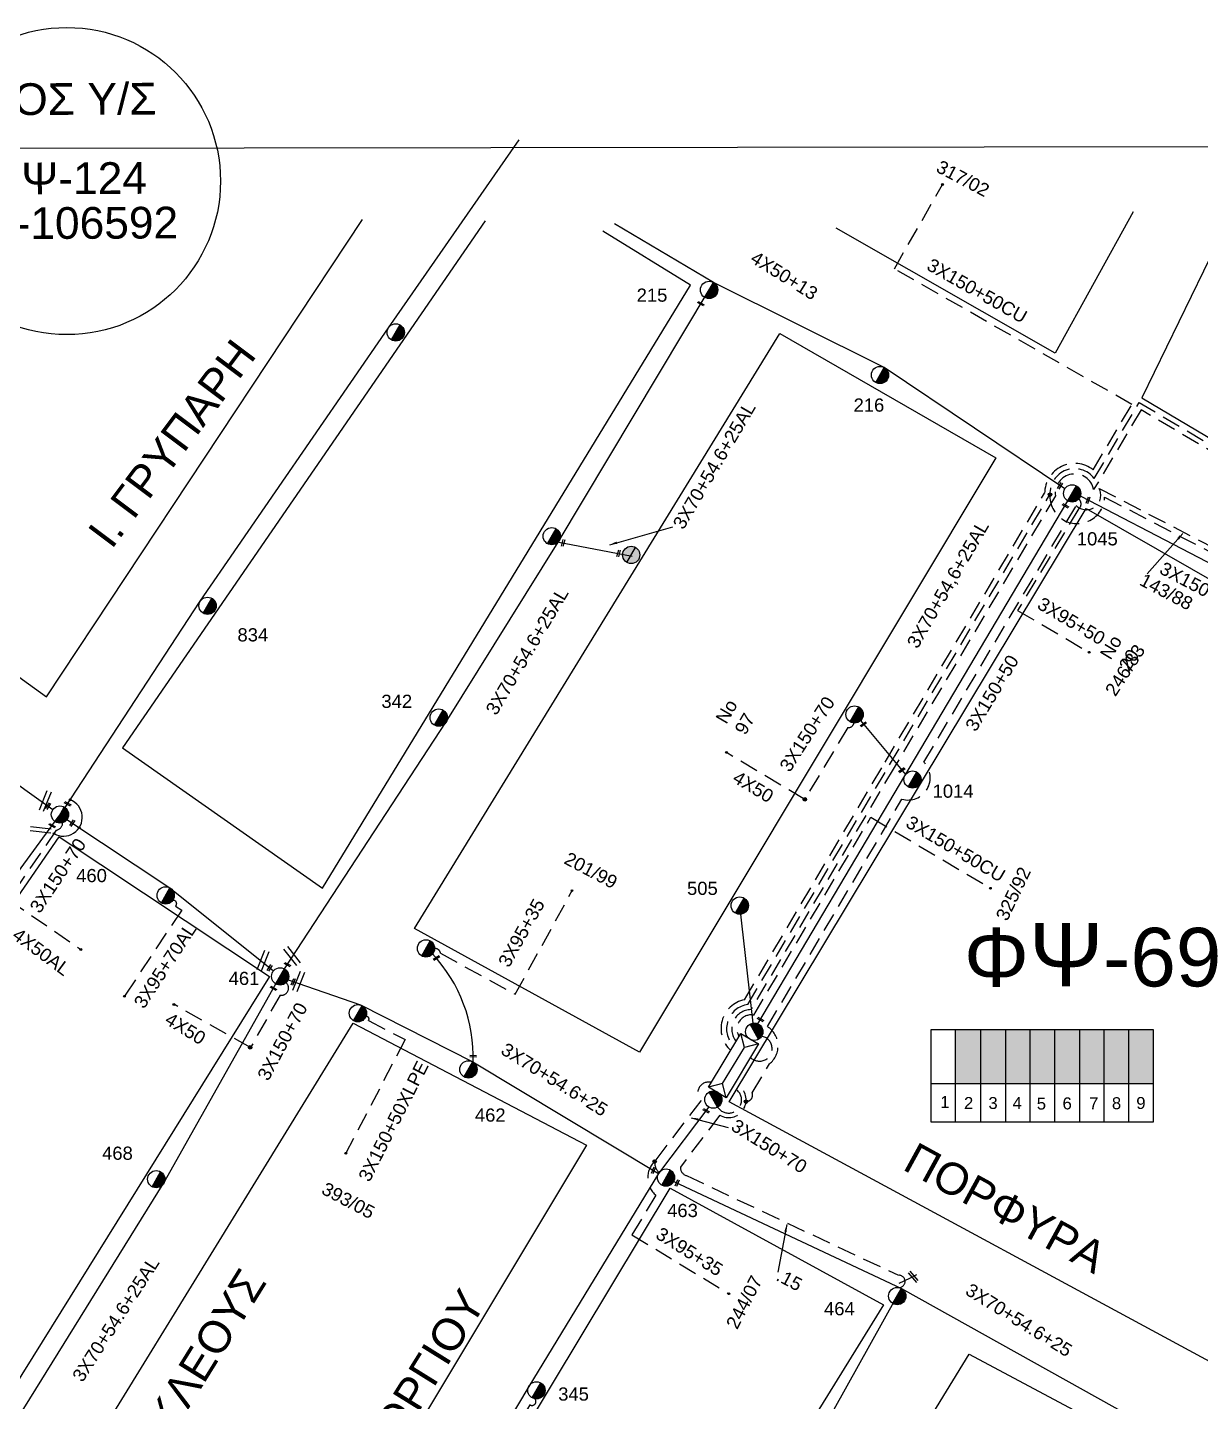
# Model space of a CAD drawing. Header units: millimetres. Extents: x 1421 to 13344, y 800 to 1949.
# Drawn here: x 11182.8 to 11343, y 1703.5 to 1891.2 of the extents above; entities that cross this region are included whole.
import ezdxf

# ---------------------------------------------------------------- set-up
doc = ezdxf.new("R2010")
doc.units = ezdxf.units.MM
doc.linetypes.add('DASHED', pattern=[19.05, 12.7, -6.35])
for name, color, linetype in [('Pillar OTE', 7, 'Continuous'), ('Άγνωστα', 7, 'Continuous'), ('Γυμνά εναέρια ΧΤ και ΦΟΠ (3Φ)   4x50+16AL', 7, 'Continuous'), ('Επιγραφές - Σχήματα', 7, 'Continuous'), ('Καλωδια Χ.Τ 3x95+35', 7, 'DASHED'), ('Καλωδια ΧΤ  3X95+50', 7, 'Continuous'), ('Καλώδια ΧΤ   3x150+50CU', 7, 'DASHED'), ('Καλώδια ΧΤ   3x150+70AL', 7, 'DASHED'), ('Μηχανική τομή', 7, 'Continuous'), ('Στύλος Ξύλινος', 7, 'Continuous'), ('Στύλος Ξύλινος @ 1', 7, 'Continuous'), ('Στύλος ΦΜ', 7, 'Continuous'), ('Στύλος ΦΜ @ 1', 7, 'Continuous'), ('Συνδέσεις', 7, 'Continuous'), ('Συνεστραμμένα ΧΤ   3x70+54.6+25 AL', 7, 'SYN_LINE'), ('Τομή', 7, 'Continuous'), ('Υποσταθμός εναέριος 2 στύλων', 7, 'Continuous'), ('Υποσταθμός πόλεως', 7, 'Continuous'), ('Υπόβαθρο ΔΕΗ', 7, 'Continuous'), ('Υπόγεια Καλώδια Δικτύου ΧΤ   .15', 7, 'DASHED'), ('Υπόγεια καλώδια Παροχών ΧΤ   4x50AL', 7, 'DASHED')]:
    doc.layers.add(name, color=color, linetype=linetype)
doc.styles.add('arial', font='ARIAL.TTF')
doc.styles.get("Standard").update_dxf_attribs({"font": 'ARIAL.TTF'})
doc.linetypes.add('SYN_LINE', pattern='A,0.5,-0.0001,["/\\/\\/\\/",Standard,S=0.1,R=0,X=0,Y=-0.05],-0.25', length=0.7501)
doc.dimstyles.new('ISO-25', dxfattribs={"dimtxt": 2.5, "dimasz": 2.5, "dimexe": 1.25, "dimexo": 0.625, "dimtad": 1, "dimtxsty": 'Standard', "dimcen": 2.5, "dimadec": 0, "dimazin": 0, "dimtfac": 1, "dimtmove": 0, "dimatfit": 3, "dimfxl": 1, "dimarcsym": 0})

# ---------------------------------------------------------------- blocks, each defined once
blk = doc.blocks.new('ΥΠΑΡΧΩΝ ΤΣΙΜΕΝΤΕΝΙΟΣ ΣΤΥΛΟΣ')
at = {"layer": 'Στύλος ΦΜ'}
blk.add_hatch(color=7, dxfattribs=at).paths.add_polyline_path([(-1.29, -2.28, 0.574793), (2.62, 0, 0.268822), (1.3, 2.27)])
at = {"layer": 'Στύλος ΦΜ', "color": 7}
blk.add_line((-1.29, -2.28), (1.3, 2.27), dxfattribs=at)
blk.add_circle((0, 0), 2.62, dxfattribs=at)
at = {"layer": 'Στύλος ΦΜ', "flags": 4}
for tag, p in [('ΑΡΙΘΜΟΣ', (-4.68, 8.05)), ('ΤΥΠΟΣ', (-4.91, 3.03))]:
    blk.add_attdef(tag, p, '', height=4, dxfattribs=at)
blk = doc.blocks.new('ΜΗΧΑΝΙΚΗ ΤΟΜΗ')
at = {"layer": 'Μηχανική τομή', "ltscale": 40}
for p, q in [((-1.89, 0.78), (1.89, 0.78)), ((1.89, 0), (-1.89, 0))]:
    blk.add_line(p, q, dxfattribs=at)
blk = doc.blocks.new('_ΣΥΝΔΕΣΗ')
at = {"layer": 'Συνδέσεις', "linetype": 'SYN_LINE', "ltscale": 40}
blk.add_hatch(color=256, dxfattribs=at).paths.add_polyline_path([(0.5, -0.01, 1), (-0.5, -0.01, 1)])
at = {"layer": 'Συνδέσεις'}
blk.add_circle((0, -0.01), 0.5, dxfattribs=at)
blk = doc.blocks.new('ΤΟΜΗ')
at = {"layer": 'Τομή', "ltscale": 40}
for p, q in [((-5.68, 0), (5.68, 0)), ((5.68, -2.33), (-5.68, -2.33))]:
    blk.add_line(p, q, dxfattribs=at)
blk = doc.blocks.new('ΥΠΟΣΤΑΘΜΟΣ ΕΝΑΕΡΙΟΣ ΕΠΙ 2 ΣΤΥΛΩΝ')
at = {"layer": 'Υποσταθμός εναέριος 2 στύλων', "linetype": 'Continuous'}
for points in [[(-11.97, -2.11, 0.574793), (-8.45, -0.07, 0.268822), (-9.64, 1.98)], [(9.68, -2.15, 0.574793), (13.19, -0.1, 0.268822), (12.01, 1.95)]]:
    blk.add_hatch(color=256, dxfattribs=at).paths.add_polyline_path(points)
for p, q in [((-11.97, -2.11), (-9.64, 1.98)), ((9.68, -2.15), (12.01, 1.95))]:
    blk.add_line(p, q, dxfattribs=at)
for centre in [(-10.81, -0.07), (10.84, -0.1)]:
    blk.add_circle(centre, 2.36, dxfattribs=at)
at = {"layer": 'Υποσταθμός πόλεως', "linetype": 'Continuous', "ltscale": 40}
blk.add_lwpolyline([(-8.57, 2.82), (8.57, 2.82), (8.57, -2.82), (-8.57, -2.82)], close=True, dxfattribs=at)
for points in [[(-5.75, 0), (-8.57, 2.82)], [(-8.57, -2.82), (-5.75, 0)], [(-5.75, 0), (5.75, 0)], [(5.75, 0), (8.57, 2.82)], [(8.57, -2.82), (5.75, 0)]]:
    blk.add_lwpolyline(points, dxfattribs=at)
at = {"layer": 'Υποσταθμός εναέριος 2 στύλων', "ltscale": 40, "flags": 1}
for tag, p in [('ΜΕΤΑΣΧΗΜΑΤΙΣΜΟΣ', (14.09, 2.51)), ('ΙΣΧΥΣ', (14.07, -0.28)), ('ΑΡΙΘΜΟΣ', (14.19, -3))]:
    blk.add_attdef(tag, p, '', height=1.8, dxfattribs=at)
blk = doc.blocks.new('ΥΠΑΡΧΩΝ ΞΥΛΙΝΟΣ ΣΤΥΛΟΣ')
at = {"layer": 'Στύλος Ξύλινος'}
h = blk.add_hatch(color=7, dxfattribs=at)
h.paths.add_polyline_path([(-2.62, 0, 0.270008), (-1.29, -2.28), (1.3, 2.27, 0.576266)])
h.paths.add_polyline_path([(-1.29, -2.28, 0.574793), (2.62, 0, 0.268822), (1.3, 2.27)])
at = {"layer": 'Στύλος Ξύλινος', "color": 7}
blk.add_line((-1.29, -2.28), (1.3, 2.27), dxfattribs=at)
blk.add_circle((0, 0), 2.62, dxfattribs=at)
at = {"layer": 'Στύλος Ξύλινος', "flags": 4}
for tag, p in [('ΑΡΙΘΜΟΣ', (-4.91, 8.6)), ('ΤΥΠΟΣ', (-4.85, 3.39))]:
    blk.add_attdef(tag, p, '', height=4, dxfattribs=at)
blk = doc.blocks.new('τομή_')
at = {"layer": 'Επιγραφές - Σχήματα'}
for p, q in [((-1.29, -0.22), (0.13, 0.75)), ((-1.08, -0.46), (0.34, 0.51)), ((-0.66, 0.62), (-0.29, -0.37))]:
    blk.add_line(p, q, dxfattribs=at)

msp = doc.modelspace()

# ---------------------------------------------------------------- hatches: boundary and pattern name
at = {"layer": 'Καλώδια ΧΤ   3x150+50CU', "linetype": 'DASHED', "ltscale": 0.2}
h = msp.add_hatch(color=30, dxfattribs=at)
h.dxf.hatch_style = 1
h.paths.add_polyline_path([(11312.94154, 1754.27639), (11309.50167, 1754.2766), (11309.50121, 1746.91601), (11312.94108, 1746.91267)])
h = msp.add_hatch(color=133, dxfattribs=at)
h.dxf.hatch_style = 1
h.paths.add_polyline_path([(11316.38111, 1754.27617), (11312.94154, 1754.27639), (11312.94108, 1746.91267), (11316.38065, 1746.90933)])
h = msp.add_hatch(color=5, dxfattribs=at)
h.dxf.hatch_style = 1
h.paths.add_polyline_path([(11319.67867, 1754.27596), (11316.38111, 1754.27617), (11316.38065, 1746.90933), (11319.67821, 1746.90613)])
h = msp.add_hatch(color=6, dxfattribs=at)
h.dxf.hatch_style = 1
h.paths.add_polyline_path([(11323.06466, 1754.27575), (11319.67867, 1754.27596), (11319.67821, 1746.90613), (11323.0642, 1746.90284)])
h = msp.add_hatch(color=151, dxfattribs=at)
h.dxf.hatch_style = 1
h.paths.add_polyline_path([(11326.46131, 1754.27554), (11323.06466, 1754.27575), (11323.0642, 1746.90284), (11326.46085, 1746.89954)])
h = msp.add_hatch(color=85, dxfattribs=at)
h.dxf.hatch_style = 1
h.paths.add_polyline_path([(11329.79836, 1754.27533), (11326.46131, 1754.27554), (11326.46085, 1746.89954), (11329.79789, 1746.8963)])
h = msp.add_hatch(color=1, dxfattribs=at)
h.dxf.hatch_style = 1
h.paths.add_polyline_path([(11333.18673, 1754.27512), (11329.79836, 1754.27533), (11329.79789, 1746.8963), (11333.18627, 1746.89301)])
h = msp.add_hatch(color=2, dxfattribs=at)
h.dxf.hatch_style = 1
h.paths.add_polyline_path([(11336.50683, 1754.27491), (11333.18673, 1754.27512), (11333.18627, 1746.89301), (11336.50637, 1746.88978)])

# ---------------------------------------------------------------- linework, layer by layer
at = {"layer": 'Pillar OTE', "ltscale": 40}
for points in [[(11306.17296, 1741.63652), (11306.17376, 1754.27681), (11336.50683, 1754.27491), (11336.50604, 1741.60716), (11306.17296, 1741.63745)], [(11309.50087, 1741.63413), (11309.50167, 1754.2766)], [(11312.94075, 1741.63069), (11312.94154, 1754.27639)], [(11316.38032, 1741.62726), (11316.38111, 1754.27617)], [(11319.67787, 1741.62396), (11319.67867, 1754.27596)], [(11323.06387, 1741.62058), (11323.06466, 1754.27575)], [(11326.46052, 1741.61719), (11326.46131, 1754.27554)], [(11329.79756, 1741.61386), (11329.79836, 1754.27533)], [(11333.18594, 1741.61047), (11333.18673, 1754.27512)], [(11306.1733, 1746.91924), (11336.50637, 1746.88978)]]:
    msp.add_lwpolyline(points, dxfattribs=at)
at = {"layer": 'Άγνωστα', "color": 85, "linetype": 'DASHED', "ltscale": 0.2}
msp.add_lwpolyline([(11202.59345, 1771.92028, -0.756093283), (11202.9937, 1771.15145), (11203.81824, 1770.60322), (11196.00678, 1758.85456)], format="xyb", dxfattribs=at)
at = {"layer": 'Άγνωστα', "color": 6, "linetype": 'Continuous', "ltscale": 0.2}
msp.add_lwpolyline([(11281.8819, 1755.14996), (11280.03336, 1771.21224)], dxfattribs=at)
at = {"layer": 'Γυμνά εναέρια ΧΤ και ΦΟΠ (3Φ)   4x50+16AL', "color": 6, "linetype": 'Continuous', "ltscale": 0.2}
msp.add_lwpolyline([(11324.42458, 1828.12375), (11299.77519, 1844.70965), (11276.43203, 1856.32871), (11262.94711, 1864.32925)], dxfattribs=at)
at = {"layer": 'Καλωδια Χ.Τ 3x95+35', "color": 2, "linetype": 'DASHED', "ltscale": 0.2}
msp.add_lwpolyline([(11237.88473, 1765.1382, -0.606407485), (11239.16835, 1764.70104), (11249.3712, 1759.09275), (11257.20731, 1773.34855)], format="xyb", dxfattribs=at)
at = {"layer": 'Καλωδια Χ.Τ 3x95+35', "color": 85, "linetype": 'DASHED', "ltscale": 0.2}
msp.add_lwpolyline([(11268.41313, 1736.26785, 0.445125789), (11268.58591, 1731.63648), (11265.3107, 1726.25585), (11278.54332, 1718.2011)], format="xyb", dxfattribs=at)
at = {"layer": 'Καλωδια ΧΤ  3X95+50', "color": 6, "linetype": 'DASHED', "ltscale": 0.2}
msp.add_lwpolyline([(11326.33391, 1826.75522, -0.467260816), (11326.354, 1825.43783), (11317.9896, 1811.52413), (11327.75071, 1805.81257)], format="xyb", dxfattribs=at)
at = {"layer": 'Καλώδια ΧΤ   3x150+50CU', "color": 30, "linetype": 'DASHED', "ltscale": 0.2}
msp.add_lwpolyline([(11278.79063, 1751.44172, -0.61295473), (11280.6796, 1758.35092), (11299.8779, 1790.80118), (11321.67388, 1827.53526, -0.624417224), (11328.29664, 1830.732), (11333.59175, 1839.65988), (11301.15482, 1858.19341), (11307.73332, 1869.70694)], format="xyb", dxfattribs=at)
at = {"layer": 'Καλώδια ΧΤ   3x150+50CU', "color": 5, "linetype": 'DASHED', "ltscale": 0.2}
for points in [[(11279.17072, 1752.07398, -0.614722169), (11281.12768, 1757.69358), (11300.49763, 1790.434), (11322.39852, 1827.34487, -0.736270812), (11328.44289, 1829.56649), (11334.59072, 1839.9321), (11368.57819, 1819.77418), (11375.81059, 1831.89101)], [(11322.39852, 1827.34487, 1.013706623), (11329.87083, 1827.00322), (11355.62769, 1813.63806)]]:
    msp.add_lwpolyline(points, format="xyb", dxfattribs=at)
at = {"layer": 'Καλώδια ΧΤ   3x150+50CU', "color": 133, "linetype": 'DASHED', "ltscale": 0.2}
msp.add_lwpolyline([(11376.65884, 1831.58106), (11368.92377, 1818.7317), (11334.84282, 1838.94506), (11328.36783, 1828.02784, 0.967531453), (11323.13632, 1827.17666), (11301.11737, 1790.06681), (11281.55281, 1756.99747, 0.625508357), (11279.52821, 1752.66864)], format="xyb", dxfattribs=at)
at = {"layer": 'Καλώδια ΧΤ   3x150+50CU', "color": 151, "linetype": 'DASHED', "ltscale": 0.2}
msp.add_lwpolyline([(11280.89258, 1744.43979, 0.521641983), (11281.73286, 1745.65296), (11284.09999, 1749.59054, 0.511929817), (11283.82515, 1754.67812), (11302.18933, 1785.73981, 0.765309636), (11305.18065, 1790.79113), (11325.97801, 1825.84217, 0.855052066), (11329.10559, 1828.19977), (11357.40082, 1813.53019, -0.405453464), (11357.50764, 1812.55761), (11360.71295, 1810.89489), (11380.78922, 1799.80083), (11373.33978, 1785.88544)], format="xyb", dxfattribs=at)
at = {"layer": 'Καλώδια ΧΤ   3x150+50CU', "color": 1, "linetype": 'DASHED', "ltscale": 0.2}
msp.add_lwpolyline([(11279.92851, 1753.33452, -0.646004002), (11281.94481, 1756.24535), (11297.93432, 1783.2719), (11314.13816, 1773.68535)], format="xyb", dxfattribs=at)
at = {"layer": 'Καλώδια ΧΤ   3x150+50CU', "color": 2, "linetype": 'DASHED', "ltscale": 0.2}
for points in [[(11228.96205, 1756.03819, -0.756722176), (11229.33109, 1755.52243), (11234.34112, 1752.90675), (11226.23445, 1737.37938)], [(11252.06176, 1703.83549, -0.887693912), (11251.37978, 1703.02058), (11244.41345, 1691.43625)]]:
    msp.add_lwpolyline(points, format="xyb", dxfattribs=at)
at = {"layer": 'Καλώδια ΧΤ   3x150+50CU', "color": 6, "linetype": 'DASHED', "ltscale": 0.2}
msp.add_arc((11282.73237, 1751.67883), 1.71928, 224.1336105, 80.1717165, dxfattribs=at)
at = {"layer": 'Καλώδια ΧΤ   3x150+50CU', "color": 2, "linetype": 'DASHED', "ltscale": 0.2}
msp.add_arc((11278.50477, 1744.65369), 1.78365, 212.7850509, 52.1435885, dxfattribs=at)
at = {"layer": 'Καλώδια ΧΤ   3x150+70AL', "color": 6, "linetype": 'DASHED', "ltscale": 0.2}
msp.add_lwpolyline([(11295.41052, 1796.77474, -0.724987444), (11294.802, 1795.53614), (11288.91408, 1785.71883)], format="xyb", dxfattribs=at)
at = {"layer": 'Καλώδια ΧΤ   3x150+70AL', "color": 85, "linetype": 'DASHED', "ltscale": 0.2}
for points in [[(11187.56357, 1782.53298, -0.375320133), (11186.69909, 1781.50675), (11180.17409, 1772.04001)], [(11276.16235, 1747.06973, 0.747947297), (11274.70808, 1744.55036), (11268.41313, 1736.26785, 0.216711127), (11269.00524, 1734.74323)]]:
    msp.add_lwpolyline(points, format="xyb", dxfattribs=at)
at = {"layer": 'Καλώδια ΧΤ   3x150+70AL', "color": 1, "linetype": 'DASHED', "ltscale": 0.2}
msp.add_lwpolyline([(11218.07386, 1760.68607, -0.766091872), (11217.25893, 1758.98312), (11213.23517, 1751.8238)], format="xyb", dxfattribs=at)
at = {"layer": 'Συνεστραμμένα ΧΤ   3x70+54.6+25 AL', "color": 85, "ltscale": 20}
for points in [[(11187.90708, 1784.58988), (11206.35321, 1812.77438), (11232.06234, 1850.13487), (11249.91337, 1875.80513)], [(11188.14982, 1782.96189), (11202.21929, 1773.62487), (11216.34549, 1762.27849)]]:
    msp.add_lwpolyline(points, dxfattribs=at)
at = {"layer": 'Συνεστραμμένα ΧΤ   3x70+54.6+25 AL', "color": 6, "linetype": 'SYN_LINE', "ltscale": 20}
for points in [[(11217.84929, 1762.56283), (11239.95589, 1796.32275), (11255.22191, 1820.86401), (11275.84873, 1855.30553)], [(11282.51875, 1755.04525), (11302.56131, 1788.92293), (11325.43209, 1827.50876)]]:
    msp.add_lwpolyline(points, dxfattribs=at)
at = {"layer": 'Συνεστραμμένα ΧΤ   3x70+54.6+25 AL', "color": 30, "linetype": 'SYN_LINE', "ltscale": 20}
msp.add_lwpolyline([(11091.69895, 1848.89751), (11129.34594, 1824.0232), (11153.88307, 1807.42385), (11186.23647, 1784.33578)], dxfattribs=at)
at = {"layer": 'Συνεστραμμένα ΧΤ   3x70+54.6+25 AL', "color": 62, "linetype": 'SYN_LINE', "ltscale": 20}
msp.add_lwpolyline([(11410.68341, 1775.3401), (11381.7965, 1797.73154), (11359.86385, 1809.8547), (11325.52556, 1827.67272)], dxfattribs=at)
at = {"layer": 'Συνεστραμμένα ΧΤ   3x70+54.6+25 AL', "color": 6, "linetype": 'SYN_LINE', "ltscale": 8}
for points in [[(11255.08215, 1820.89058), (11265.34009, 1818.94045)], [(11296.53857, 1796.47338), (11302.68781, 1789.13635)]]:
    msp.add_lwpolyline(points, dxfattribs=at)
at = {"layer": 'Συνεστραμμένα ΧΤ   3x70+54.6+25 AL', "color": 6, "ltscale": 20}
msp.add_lwpolyline([(11129.45483, 1699.88033), (11144.00892, 1723.34969), (11170.12287, 1760.27372), (11187.088, 1783.4584)], dxfattribs=at)
at = {"layer": 'Συνεστραμμένα ΧΤ   3x70+54.6+25 AL', "color": 1, "ltscale": 20}
msp.add_lwpolyline([(11163.81016, 1675.14614), (11177.76849, 1695.33975), (11201.40364, 1733.32168), (11216.68668, 1760.51422)], dxfattribs=at)
at = {"layer": 'Συνεστραμμένα ΧΤ   3x70+54.6+25 AL', "color": 2, "ltscale": 15}
for points in [[(11218.35228, 1761.09128), (11228.22813, 1757.63607), (11243.56914, 1749.85407), (11268.93549, 1734.63244)], [(11275.82704, 1743.69992), (11268.93549, 1734.63244)]]:
    msp.add_lwpolyline(points, dxfattribs=at)
at = {"layer": 'Συνεστραμμένα ΧΤ   3x70+54.6+25 AL', "color": 2, "ltscale": 20}
msp.add_lwpolyline([(11269.1395, 1734.90086), (11268.93549, 1734.63244), (11251.22658, 1705.53964), (11239.72278, 1686.23431), (11226.02856, 1663.60257), (11212.06819, 1639.18653)], dxfattribs=at)
at = {"layer": 'Συνεστραμμένα ΧΤ   3x70+54.6+25 AL', "color": 85, "linetype": 'SYN_LINE', "ltscale": 20}
for points in [[(11271.01606, 1733.52887), (11302.13006, 1718.89686), (11331.28199, 1702.65665), (11346.21155, 1694.4416)], [(11241.798, 1619.10851), (11262.52777, 1651.43856), (11280.93405, 1680.95371), (11301.35011, 1717.52874)]]:
    msp.add_lwpolyline(points, dxfattribs=at)
at = {"layer": 'Συνεστραμμένα ΧΤ   3x70+54.6+25 AL', "color": 2, "ltscale": 15}
msp.add_arc((11223.06606, 1750.56871), 20.55702, 357.9397481, 43.0572541, dxfattribs=at)
at = {"layer": 'Υπόβαθρο ΔΕΗ'}
for points in [[(12852.13968, 1876.87501), (10837.93673, 1874.16224)], [(11346.74202, 1864.7867), (11334.95818, 1840.55167), (11386.01551, 1810.26964), (11427.62685, 1875.3381)], [(11333.76646, 1865.98899), (11323.13016, 1846.64807), (11293.1873, 1863.75656)], [(11149.10894, 1863.63283), (11140.8359, 1831.85543), (11185.36451, 1799.73592), (11228.52798, 1864.94212)], [(11245.27106, 1864.74536), (11195.74905, 1792.77003), (11223.06173, 1773.57903), (11273.28953, 1855.93736), (11261.34992, 1863.32671)], [(11235.59611, 1768.09211), (11285.49541, 1849.33733), (11315.01222, 1832.36756), (11266.33076, 1751.19791), (11235.59611, 1768.09211)], [(11278.60647, 1744.41036), (11327.33462, 1825.46679), (11389.88015, 1789.61027), (11395.75636, 1782.35185), (11353.18417, 1704.04389), (11278.60647, 1744.41036)], [(11130.8373, 1698.98205), (11187.10329, 1780.61496), (11215.80981, 1761.52853), (11162.57365, 1676.0658), (11130.8373, 1698.98205)], [(11227.24953, 1755.13206), (11259.10958, 1738.49828), (11203.73577, 1646.18713), (11173.5099, 1667.84182), (11227.24953, 1755.13206)], [(11214.23111, 1638.95944), (11270.5478, 1732.60859), (11299.68014, 1716.65784), (11240.05549, 1620.18574), (11214.23111, 1638.95944)], [(11303.21721, 1720.28872), (11301.76953, 1719.57341)], [(11311.38284, 1709.95864), (11344.74361, 1692.12809), (11285.44047, 1592.90683), (11251.62116, 1612.41578), (11311.38284, 1709.95864)]]:
    msp.add_lwpolyline(points, dxfattribs=at)
msp.add_circle((11188.13761, 1870.17522), 20.97906, dxfattribs=at)
msp.add_arc((11187.67079, 1783.26435), 2.5684, 239.8309845, 68.6633296, dxfattribs=at)
at = {"layer": 'Υπόγεια Καλώδια Δικτύου ΧΤ   .15', "color": 151, "linetype": 'DASHED', "ltscale": 0.2}
msp.add_lwpolyline([(11279.976, 1746.54654, -0.933976987), (11277.30479, 1742.57825), (11271.9237, 1735.49792, 0.355273104), (11272.76302, 1734.32506), (11301.70306, 1720.7154, -1), (11301.8392, 1719.03364)], format="xyb", dxfattribs=at)
at = {"layer": 'Υπόγεια καλώδια Παροχών ΧΤ   4x50AL', "color": 6, "linetype": 'DASHED', "ltscale": 0.2}
msp.add_lwpolyline([(11288.91408, 1785.71883), (11278.2052, 1792.14148)], dxfattribs=at)
at = {"layer": 'Υπόγεια καλώδια Παροχών ΧΤ   4x50AL', "color": 85, "linetype": 'DASHED', "ltscale": 0.2}
msp.add_lwpolyline([(11180.17409, 1772.04001), (11189.99794, 1765.26886)], dxfattribs=at)
at = {"layer": 'Υπόγεια καλώδια Παροχών ΧΤ   4x50AL', "color": 1, "linetype": 'DASHED', "ltscale": 0.2}
msp.add_lwpolyline([(11213.23517, 1751.8238), (11202.81564, 1757.6799)], dxfattribs=at)

# ---------------------------------------------------------------- block references
at = {"layer": 'Επιγραφές - Σχήματα', "rotation": 275.9596843360779}
msp.add_blockref('τομή_', (11303.61325, 1720.03429), dxfattribs=at)
at = {"layer": 'Μηχανική τομή'}
for p, xscale, yscale, zscale, rotation in [((11274.67347, 1853.34314), 0.2500000000002005, 0.2500000000002005, 0.2500000000002005, 331.5446991727721), ((11323.84744, 1828.50067), 0.249999999999919, 0.249999999999919, 0.249999999999919, 58.07017182833054), ((11327.6885, 1826.54531), 0.249999999999919, 0.249999999999919, 0.249999999999919, 68.45138536945211), ((11324.4739, 1825.71803), 0.2500000000002005, 0.2500000000002005, 0.2500000000002005, 331.5446991727721), ((11256.00837, 1820.7145), 0.2499999999999681, 0.2499999999999681, 0.2499999999999681, 75.24155094766279), ((11263.57472, 1819.28323), 0.2499999999999681, 0.2499999999999681, 0.2499999999999681, 75.24155094766279), ((11296.97894, 1795.8969), 0.2499999999999681, 0.2499999999999681, 0.2499999999999681, 36.11407878704492), ((11302.22614, 1789.63145), 0.2499999999999681, 0.2499999999999681, 0.2499999999999681, 36.11407878704492), ((11185.66127, 1784.74397), 0.249999999999919, 0.249999999999919, 0.249999999999919, 56.40586278026857), ((11188.20465, 1785.03456), 0.2500000000002005, 0.2500000000002005, 0.2500000000002005, 331.5446991727721), ((11186.07459, 1782.03956), 0.2500000000002005, 0.2500000000002005, 0.2500000000002005, 331.5446991727721), ((11188.95652, 1782.42654), 0.249999999999919, 0.249999999999919, 0.249999999999919, 56.40586278026857), ((11238.65584, 1763.96832), 0.2500000000002005, 0.2500000000002005, 0.2500000000002005, 29.86081053869261), ((11215.9155, 1762.65179), 0.249999999999919, 0.249999999999919, 0.249999999999919, 56.40586278026857), ((11218.20983, 1763.06285), 0.2500000000002005, 0.2500000000002005, 0.2500000000002005, 331.5446991727721), ((11219.13785, 1760.75295), 0.249999999999919, 0.249999999999919, 0.249999999999919, 68.45138536945211), ((11216.30027, 1759.82059), 0.2500000000002005, 0.2500000000002005, 0.2500000000002005, 331.5446991727721), ((11282.8263, 1755.56036), 0.2500000000002005, 0.2500000000002005, 0.2500000000002005, 331.5446991727721), ((11243.62306, 1750.54336), 0.2500000000002005, 0.2500000000002005, 0.2500000000002005, 357.2151206598885), ((11275.39685, 1743.08492), 0.2500000000002005, 0.2500000000002005, 0.2500000000002005, 331.5446991727721), ((11268.34799, 1735.02204), 0.249999999999919, 0.249999999999919, 0.249999999999919, 68.45138536945211), ((11271.57441, 1733.2799), 0.249999999999919, 0.249999999999919, 0.249999999999919, 68.45138536945211)]:
    msp.add_blockref('ΜΗΧΑΝΙΚΗ ΤΟΜΗ', p, dxfattribs=dict(at, xscale=xscale, yscale=yscale, zscale=zscale, rotation=rotation))
at = {"layer": 'Στύλος Ξύλινος @ 1', "ltscale": 40, "xscale": 0.4499999999998181, "yscale": 0.4499999999998181, "zscale": 0.4499999999998181}
msp.add_blockref('ΥΠΑΡΧΩΝ ΞΥΛΙΝΟΣ ΣΤΥΛΟΣ', (11265.20907, 1819.11266), dxfattribs=at)
at = {"layer": 'Στύλος ΦΜ @ 1', "ltscale": 40}
ref = msp.add_blockref('ΥΠΑΡΧΩΝ ΤΣΙΜΕΝΤΕΝΙΟΣ ΣΤΥΛΟΣ', (11275.84647, 1855.30682), dxfattribs=dict(at, xscale=0.4499999999998181, yscale=0.4499999999998181, zscale=0.4499999999998181))
ref.add_attrib('ΤΥΠΟΣ', '215', (11265.95252, 1853.69517), dxfattribs={"layer": 'Στύλος ΦΜ', "height": 1.8, "flags": 4})
at = {"layer": 'Στύλος ΦΜ @ 1', "ltscale": 40, "xscale": 0.4499999999998181, "yscale": 0.4499999999998181, "zscale": 0.4499999999998181}
for p in [(11233.05323, 1849.49826), (11254.36283, 1821.66969), (11295.71657, 1797.31685), (11201.63373, 1772.60298), (11237.18475, 1765.36119), (11227.88292, 1756.51003)]:
    msp.add_blockref('ΥΠΑΡΧΩΝ ΤΣΙΜΕΝΤΕΝΙΟΣ ΣΤΥΛΟΣ', p, dxfattribs=at)
at = {"layer": 'Στύλος ΦΜ @ 1', "ltscale": 40}
ref = msp.add_blockref('ΥΠΑΡΧΩΝ ΤΣΙΜΕΝΤΕΝΙΟΣ ΣΤΥΛΟΣ', (11299.18963, 1843.68776), dxfattribs=dict(at, xscale=0.4499999999998181, yscale=0.4499999999998181, zscale=0.4499999999998181))
ref.add_attrib('ΤΥΠΟΣ', '216', (11295.57879, 1838.67681), dxfattribs={"layer": 'Στύλος ΦΜ', "height": 1.8, "flags": 4})
ref = msp.add_blockref('ΥΠΑΡΧΩΝ ΤΣΙΜΕΝΤΕΝΙΟΣ ΣΤΥΛΟΣ', (11325.42983, 1827.51005), dxfattribs=dict(at, xscale=0.4499999999998181, yscale=0.4499999999998181, zscale=0.4499999999998181))
ref.add_attrib('ΤΥΠΟΣ', '1045', (11326.06902, 1820.4099), dxfattribs={"layer": 'Στύλος ΦΜ', "height": 1.8, "flags": 4})
ref = msp.add_blockref('ΥΠΑΡΧΩΝ ΤΣΙΜΕΝΤΕΝΙΟΣ ΣΤΥΛΟΣ', (11207.35599, 1812.15668), dxfattribs=dict(at, xscale=0.4499999999998181, yscale=0.4499999999998181, zscale=0.4499999999998181))
ref.add_attrib('ΤΥΠΟΣ', '834', (11211.43775, 1807.29476), dxfattribs={"layer": 'Στύλος ΦΜ', "height": 1.8, "flags": 4})
ref = msp.add_blockref('ΥΠΑΡΧΩΝ ΤΣΙΜΕΝΤΕΝΙΟΣ ΣΤΥΛΟΣ', (11238.92332, 1796.88925), dxfattribs=dict(at, xscale=0.4499999999998181, yscale=0.4499999999998181, zscale=0.4499999999998181))
ref.add_attrib('ΤΥΠΟΣ', '342', (11231.09764, 1798.21689), dxfattribs={"layer": 'Στύλος ΦΜ', "height": 1.8, "flags": 4})
ref = msp.add_blockref('ΥΠΑΡΧΩΝ ΤΣΙΜΕΝΤΕΝΙΟΣ ΣΤΥΛΟΣ', (11303.63209, 1788.43245), dxfattribs=dict(at, xscale=0.4499999999998181, yscale=0.4499999999998181, zscale=0.4499999999998181))
ref.add_attrib('ΤΥΠΟΣ', '1014', (11306.3711, 1785.94276), dxfattribs={"layer": 'Στύλος ΦΜ', "height": 1.8, "flags": 4})
ref = msp.add_blockref('ΥΠΑΡΧΩΝ ΤΣΙΜΕΝΤΕΝΙΟΣ ΣΤΥΛΟΣ', (11187.19516, 1783.65164), dxfattribs=dict(at, xscale=0.4499999999998181, yscale=0.4499999999998181, zscale=0.4499999999998181))
ref.add_attrib('ΤΥΠΟΣ', '460', (11189.41324, 1774.41157), dxfattribs={"layer": 'Στύλος ΦΜ', "height": 1.8, "flags": 4})
ref = msp.add_blockref('ΥΠΑΡΧΩΝ ΤΣΙΜΕΝΤΕΝΙΟΣ ΣΤΥΛΟΣ', (11280.03109, 1771.21353), dxfattribs=dict(at, xscale=0.4499999999998181, yscale=0.4499999999998181, zscale=0.4499999999998181))
ref.add_attrib('ΤΥΠΟΣ', '505', (11272.83504, 1772.66848), dxfattribs={"layer": 'Στύλος ΦΜ', "height": 1.8, "flags": 4})
ref = msp.add_blockref('ΥΠΑΡΧΩΝ ΤΣΙΜΕΝΤΕΝΙΟΣ ΣΤΥΛΟΣ', (11217.26373, 1761.54094), dxfattribs=dict(at, xscale=0.4499999999998181, yscale=0.4499999999998181, zscale=0.4499999999998181))
ref.add_attrib('ΤΥΠΟΣ', '461', (11210.23004, 1760.36987), dxfattribs={"layer": 'Στύλος ΦΜ', "height": 1.8, "flags": 4})
ref = msp.add_blockref('ΥΠΑΡΧΩΝ ΤΣΙΜΕΝΤΕΝΙΟΣ ΣΤΥΛΟΣ', (11242.98358, 1748.83218), dxfattribs=dict(at, xscale=0.4499999999998181, yscale=0.4499999999998181, zscale=0.4499999999998181))
ref.add_attrib('ΤΥΠΟΣ', '462', (11243.86244, 1741.69508), dxfattribs={"layer": 'Στύλος ΦΜ', "height": 1.8, "flags": 4})
ref = msp.add_blockref('ΥΠΑΡΧΩΝ ΤΣΙΜΕΝΤΕΝΙΟΣ ΣΤΥΛΟΣ', (11200.34596, 1733.83981), dxfattribs=dict(at, xscale=0.4499999999998181, yscale=0.4499999999998181, zscale=0.4499999999998181))
ref.add_attrib('ΤΥΠΟΣ', '468', (11192.94829, 1736.48736), dxfattribs={"layer": 'Στύλος ΦΜ', "height": 1.8, "flags": 4})
ref = msp.add_blockref('ΥΠΑΡΧΩΝ ΤΣΙΜΕΝΤΕΝΙΟΣ ΣΤΥΛΟΣ', (11269.96552, 1734.06133), dxfattribs=dict(at, xscale=0.4499999999998181, yscale=0.4499999999998181, zscale=0.4499999999998181))
ref.add_attrib('ΤΥΠΟΣ', '463', (11270.11807, 1728.6647), dxfattribs={"layer": 'Στύλος ΦΜ', "height": 1.8, "flags": 4})
ref = msp.add_blockref('ΥΠΑΡΧΩΝ ΤΣΙΜΕΝΤΕΝΙΟΣ ΣΤΥΛΟΣ', (11301.5445, 1717.87497), dxfattribs=dict(at, xscale=0.4499999999998181, yscale=0.4499999999998181, zscale=0.4499999999998181))
ref.add_attrib('ΤΥΠΟΣ', '464', (11291.54185, 1715.2471), dxfattribs={"layer": 'Στύλος ΦΜ', "height": 1.8, "flags": 4})
ref = msp.add_blockref('ΥΠΑΡΧΩΝ ΤΣΙΜΕΝΤΕΝΙΟΣ ΣΤΥΛΟΣ', (11252.27064, 1704.99459), dxfattribs=dict(at, xscale=0.4499999999998181, yscale=0.4499999999998181, zscale=0.4499999999998181))
ref.add_attrib('ΤΥΠΟΣ', '345', (11255.23904, 1703.59346), dxfattribs={"layer": 'Στύλος ΦΜ', "height": 1.8, "flags": 4})
at = {"layer": 'Συνδέσεις'}
for p, xscale, yscale, zscale in [((11307.73332, 1869.70694), 0.25, 0.25, 0.25), ((11322.39852, 1827.34487), 0.4777242751394019, 0.4777242751394019, 0.4777242751394019), ((11327.75071, 1805.81257), 0.25, 0.25, 0.25), ((11278.2052, 1792.14148), 0.25, 0.25, 0.25), ((11188.6053, 1785.65671), 0.25, 0.25, 0.25), ((11288.91408, 1785.71883), 0.4777242751394019, 0.4777242751394019, 0.4777242751394019), ((11186.38003, 1781.04385), 0.25, 0.25, 0.25), ((11189.81791, 1781.85489), 0.25, 0.25, 0.25), ((11314.26702, 1773.57375), 0.25, 0.25, 0.25), ((11257.12452, 1773.25851), 0.25, 0.25, 0.25), ((11190.04927, 1765.2197), 0.25, 0.25, 0.25), ((11195.98924, 1758.82818), 0.25, 0.25, 0.25), ((11202.73622, 1757.69466), 0.25, 0.25, 0.25), ((11213.17091, 1751.85237), 0.4777242751394019, 0.4777242751394019, 0.4777242751394019), ((11280.89258, 1744.43979), 0.4777242751394019, 0.4777242751394019, 0.4777242751394019), ((11226.23445, 1737.37938), 0.25, 0.25, 0.25), ((11268.41313, 1736.26785), 0.4777242751394019, 0.4777242751394019, 0.4777242751394019), ((11278.54332, 1718.2011), 0.25, 0.25, 0.25)]:
    msp.add_blockref('_ΣΥΝΔΕΣΗ', p, dxfattribs=dict(at, xscale=xscale, yscale=yscale, zscale=zscale))
at = {"layer": 'Τομή'}
for p, xscale, yscale, zscale, rotation in [((11185.44703, 1785.39456), 0.2499999999998873, 0.2499999999998873, 0.2499999999998873, 248.1909067709115), ((11184.5881, 1781.85128), 0.2499999999999535, 0.2499999999999535, 0.2499999999999535, 353.1948611675956), ((11215.18239, 1763.57025), 0.2499999999998873, 0.2499999999998873, 0.2499999999998873, 248.1909067709115), ((11219.12667, 1764.51358), 0.2499999999999669, 0.2499999999999669, 0.2499999999999669, 308.1680509152084), ((11220.0583, 1760.73876), 0.2499999999998873, 0.2499999999998873, 0.2499999999998873, 248.1909067709115)]:
    msp.add_blockref('ΤΟΜΗ', p, dxfattribs=dict(at, xscale=xscale, yscale=yscale, zscale=zscale, rotation=rotation))
at = {"layer": 'Υποσταθμός εναέριος 2 στύλων', "xscale": 0.5, "yscale": 0.5, "zscale": 0.5, "rotation": 58.98726035968862}
msp.add_blockref('ΥΠΟΣΤΑΘΜΟΣ ΕΝΑΕΡΙΟΣ ΕΠΙ 2 ΣΤΥΛΩΝ', (11279.18241, 1749.36127), dxfattribs=at)

# ---------------------------------------------------------------- texts
at = {"ltscale": 40, "char_height": 4, "attachment_point": 1, "style": 'arial'}
for s, insert, width, rotation in [('{\\H1.083x;ΝΕΟΣ Υ/Σ}', (11172.4057, 1883.49272), 64.8866414, 0.2221859), ('{\\H1.083x;ΦΨ-124}', (11177.07799, 1872.6826), 64.8866414, 0.2221859), ('{\\H1.083x;3-106592}', (11177.75699, 1866.57549), 64.8866414, 0.2221859), ('{\\H1.083x;I. ΓPYΠAPH}', (11190.76426, 1822.35232), 64.8866414, 53.1216294), ('{\\H1.083x;ΠOPΦYPA}', (11304.18231, 1739.03485), 67.4273804, 331.3204795), ('{\\H1.083x;ΘEMIΣTOKΛEOYΣ}', (11184.29896, 1677.71976), 64.8866414, 58.1460084), ('{\\H1.083x;HΛ. ΠAΠAΓEΩPΓIOY}', (11211.05419, 1669.72518), 64.8866414, 58.1460084)]:
    msp.add_mtext(s, dxfattribs=dict(at, insert=insert, width=width, rotation=rotation))
at = {"ltscale": 30, "char_height": 1.63441, "width": 11.2572904, "attachment_point": 1}
for s, insert in [('1', (11307.41913, 1745.19784)), ('2', (11310.65759, 1745.06438)), ('3', (11313.98818, 1745.06438)), ('4', (11317.29169, 1745.06438)), ('5', (11320.59519, 1744.9832)), ('6', (11324.11532, 1745.01027)), ('7', (11327.74377, 1745.01027)), ('8', (11330.85773, 1745.03732)), ('9', (11334.18831, 1745.06438))]:
    msp.add_mtext(s, dxfattribs=dict(at, insert=insert))
at = {"layer": 'Άγνωστα', "color": 7, "char_height": 1.8, "attachment_point": 1}
for s, gutter_width, insert, rotation in [('317/02', 1.66058, (11307.54564, 1873.12479), 332.0897021), ('4X50+13', 12.5, (11282.29748, 1860.7207), 328.042606), ('3X150+50CU', 12.5, (11306.30949, 1859.72635), 330.4160626), ('3X150+50CU', 12.5, (11338.04692, 1818.26679), 332.0897021), ('143/88', 12.5, (11335.32223, 1816.67854), 332.0897021), ('3X95+50', 12.5, (11321.43476, 1813.44414), 329.3303722), ('246/83', 12.5, (11329.81735, 1800.62563), 57.2439424), ('3X150+50', 12.5, (11310.72404, 1795.77921), 58.8525792), ('3X150+70', 12.5, (11285.35528, 1790.28821), 57.1678505), ('4X50', 12.5, (11279.82863, 1789.72575), 329.0308529), ('3X150+50CU', 12.5, (11303.46441, 1783.61268), 329.3303722), ('3X150+70', 12.5, (11182.94611, 1771.03012), 56.1459897), ('201/99', 12.5, (11256.7363, 1778.62369), 332.0897021), ('325/92', 12.5, (11314.92421, 1769.74122), 64.5420398), ('3X95+35', 12.5, (11246.94644, 1763.51288), 60.6255464), ('3X95+70AL', 12.5, (11197.16115, 1757.98918), 56.6830865), ('3X150+70', 12.5, (11214.05992, 1747.99266), 61.9135487), ('4X50', 12.5, (11202.31026, 1756.72616), 328.2715674), ('3X70+54.6+25', 12.5, (11248.21078, 1752.58731), 328.042606), ('3X150+50XLPE', 12.5, (11227.86228, 1734.15839), 63.0786219), ('3X150+70', 12.5, (11279.64611, 1742.17401), 328.042606), ('393/05', 12.5, (11223.60006, 1733.53073), 332.0897021), ('3X95+35', 12.5, (11269.35454, 1727.40578), 327.953492), ('.15', 1.71345, (11285.69601, 1721.69752), 332.0897021), ('244/07', 12.5, (11278.07668, 1714.03691), 62.6809239), ('3X70+54.6+25', 12.5, (11311.64724, 1719.73645), 328.042606)]:
    msp.add_mtext_dynamic_manual_height_columns(s, width=1.8, gutter_width=gutter_width, heights=[0.04535], dxfattribs=dict(at, insert=insert, rotation=rotation))
at = {"layer": 'Άγνωστα', "color": 7}
note = msp.add_mtext_dynamic_manual_height_columns('No ', width=1.8, gutter_width=1.63028, heights=[0.04535, 0], dxfattribs=dict(at, insert=(11327.36684, 1802.64189), char_height=1.8, attachment_point=1, rotation=59.0841732))
for column, words in zip(note.columns.linked_columns, ['20']):
    column.text = words
note = msp.add_mtext_dynamic_manual_height_columns('No ', width=1.8, gutter_width=1.97701, heights=[0.04535, 0], dxfattribs=dict(at, insert=(11274.74196, 1793.52602), char_height=1.8, attachment_point=1, rotation=59.8477942))
for column, words in zip(note.columns.linked_columns, ['97']):
    column.text = words
at = {"layer": 'Συνεστραμμένα ΧΤ   3x70+54.6+25 AL', "color": 7, "char_height": 1.8, "attachment_point": 1}
for s, insert, rotation in [('3X70+54.6+25AL', (11270.78879, 1823.36673), 59.4516245), ('3X70+54,6+25AL', (11302.75725, 1807.09783), 59.8533125), ('3X70+54.6+25AL', (11245.23621, 1797.98928), 59.4516245), ('3X70+54.6+25AL', (11188.75821, 1706.96702), 57.2075041)]:
    msp.add_mtext_dynamic_manual_height_columns(s, width=1.8, gutter_width=12.5, heights=[0.04535], dxfattribs=dict(at, insert=insert, rotation=rotation))
at = {"layer": 'Υπόβαθρο ΔΕΗ', "insert": (11310.63384, 1768.83503), "char_height": 8, "attachment_point": 1}
msp.add_mtext_dynamic_manual_height_columns('Φ{\\H1.0833x;Ψ}-69', width=84.657329, gutter_width=12.5, heights=[0], dxfattribs=at)
at = {"layer": 'Υπόγεια καλώδια Παροχών ΧΤ   4x50AL', "color": 7, "insert": (11181.60509, 1768.28512), "char_height": 1.8, "attachment_point": 1, "rotation": 323.3949695}
msp.add_mtext_dynamic_manual_height_columns('4X50AL', width=1.8, gutter_width=12.5, heights=[0.04535], dxfattribs=at)

# ---------------------------------------------------------------- leaders
at = {"layer": 'Επιγραφές - Σχήματα', "ltscale": 40}
for points in [[(11262.29059, 1820.50648), (11270.89406, 1822.95912)], [(11340.55799, 1822.04989), (11335.68767, 1816.53337)], [(11273.39187, 1742.2376), (11278.46061, 1740.89915)], [(11286.465, 1727.6526), (11285.22299, 1721.12915)]]:
    msp.add_leader(points, dimstyle='ISO-25', override={"dimasz": 1, "dimtad": 0}, dxfattribs=at)

doc.saveas('drawing.dxf')
